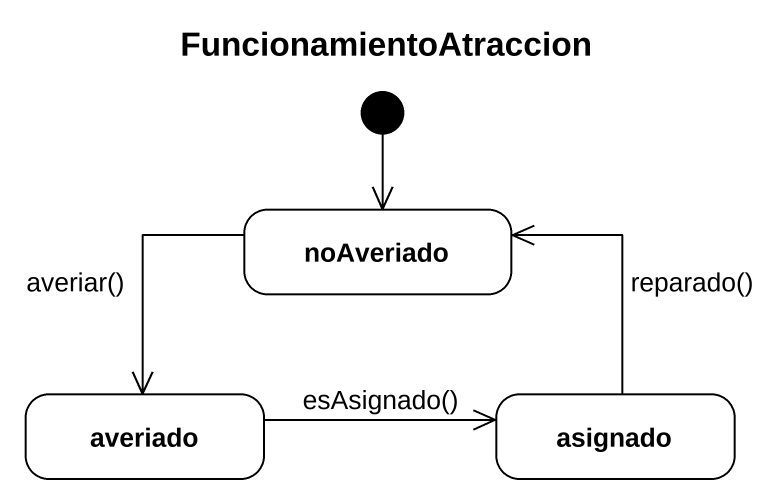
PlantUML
@startuml
title FuncionamientoAtraccion
hide empty description
state noAveriado
state averiado
state asignado
[*] --> noAveriado
noAveriado --> averiado : averiar()
averiado -right-> asignado : esAsignado()
asignado -up-> noAveriado : reparado()
@enduml
